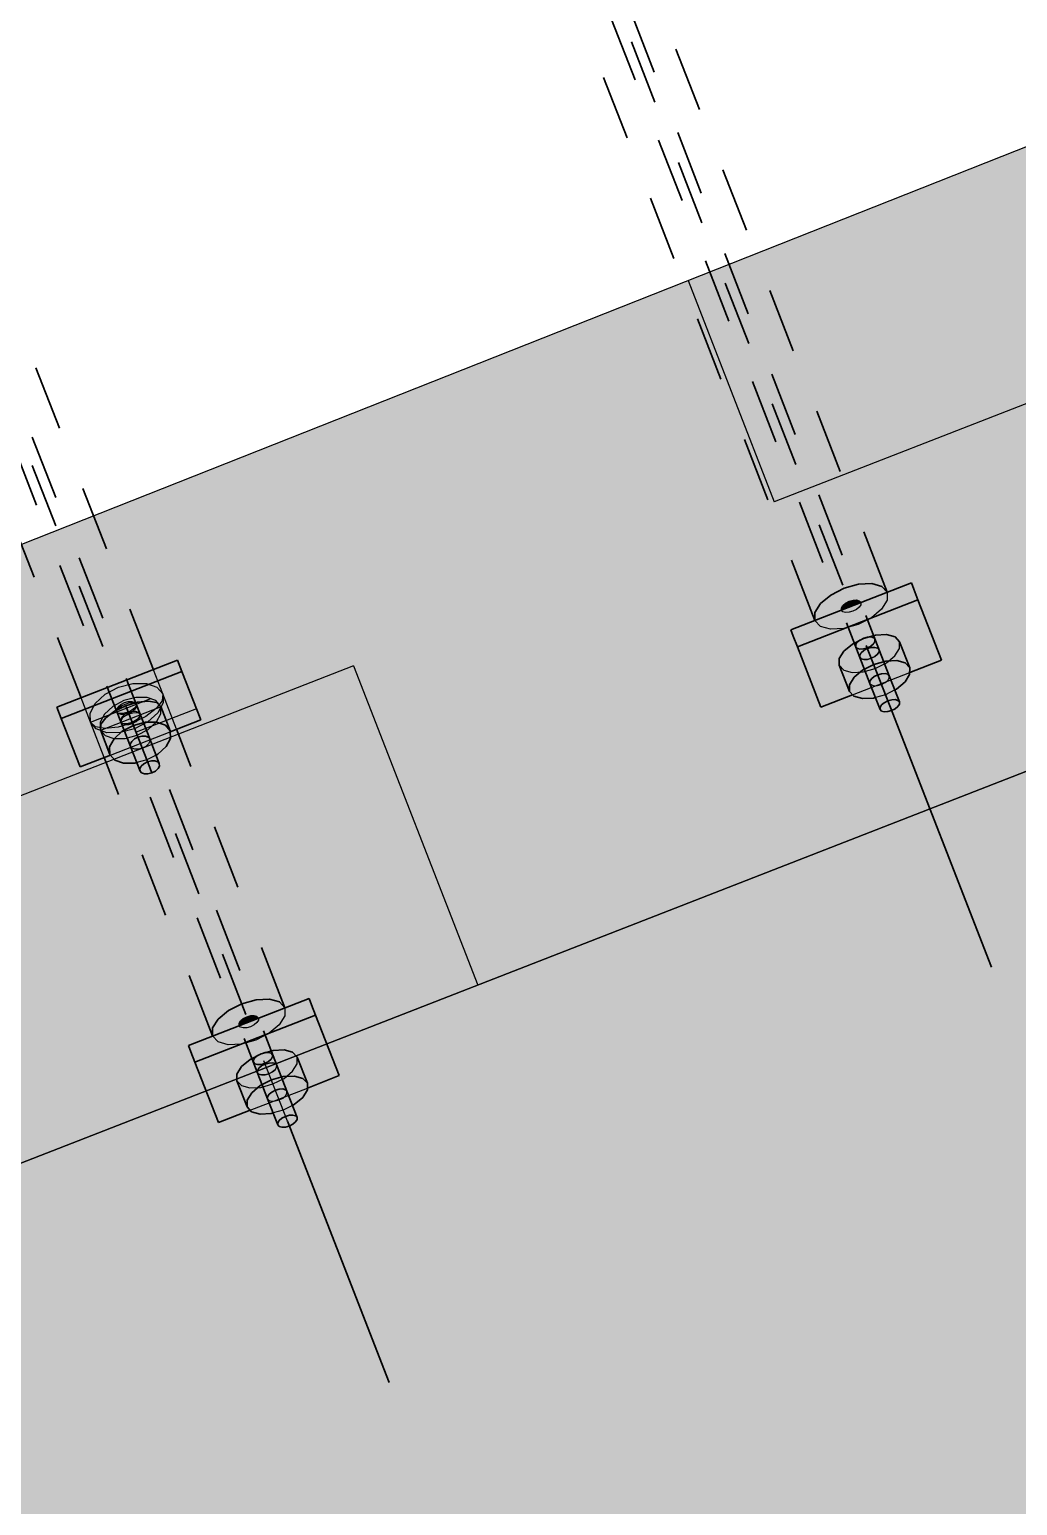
# Model space of a CAD drawing. Header units: metres. Extents: x 2688466 to 2688595, y 1221626 to 1221756.
# Drawn here: x 2688559.015 to 2688560.542, y 1221700.947 to 1221703.226 of the extents above; entities that cross this region are included whole.
import ezdxf

# ---------------------------------------------------------------- set-up
doc = ezdxf.new("R2010")
doc.units = ezdxf.units.M
doc.linetypes.add('AUSGEZOGEN', pattern=[0])
doc.linetypes.add('VERDECKT2_S2', pattern=[0.15, 0.1, -0.05])
for name, color, linetype, lineweight in [('Beton Ansicht', 7, 'AUSGEZOGEN', 35), ('Schnittbeschriftung', 7, 'AUSGEZOGEN', 50), ('Standard', 7, 'AUSGEZOGEN', 13)]:
    doc.layers.add(name, color=color, linetype=linetype, lineweight=lineweight)

msp = doc.modelspace()

# ---------------------------------------------------------------- hatches: boundary and pattern name
at = {"layer": 'Beton Ansicht', "linetype": 'AUSGEZOGEN', "lineweight": 13, "transparency": 33554687}
for color, points in [(6, [(2688560.3816, 1221702.3619), (2688560.3777, 1221702.3718), (2688560.1913, 1221702.2992), (2688560.1952, 1221702.2893)]), (6, [(2688560.1952, 1221702.2893), (2688560.2015, 1221702.2731), (2688560.3878, 1221702.3457), (2688560.3816, 1221702.3619)]), (6, [(2688560.2015, 1221702.2731), (2688560.2378, 1221702.18), (2688560.2868, 1221702.1991), (2688560.2819, 1221702.2043), (2688560.2662, 1221702.2447), (2688560.2663, 1221702.255), (2688560.2734, 1221702.2665), (2688560.2866, 1221702.2774), (2688560.3037, 1221702.2861), (2688560.3223, 1221702.2913), (2688560.3393, 1221702.2921), (2688560.3524, 1221702.2885), (2688560.3594, 1221702.281), (2688560.3751, 1221702.2406), (2688560.3751, 1221702.2334), (2688560.4241, 1221702.2525), (2688560.3878, 1221702.3457)]), (5, [(2688560.2707, 1221702.3301), (2688560.274, 1221702.3314), (2688560.2719, 1221702.3366), (2688560.2696, 1221702.333)]), (5, [(2688560.2696, 1221702.3297), (2688560.2707, 1221702.3301), (2688560.2696, 1221702.333)]), (5, [(2688560.274, 1221702.3314), (2688560.2788, 1221702.3333), (2688560.2761, 1221702.3401), (2688560.2719, 1221702.3366)]), (5, [(2688560.2788, 1221702.3333), (2688560.2845, 1221702.3355), (2688560.2816, 1221702.3429), (2688560.2761, 1221702.3401)]), (5, [(2688560.2845, 1221702.3355), (2688560.2902, 1221702.3377), (2688560.2875, 1221702.3446), (2688560.2816, 1221702.3429)]), (5, [(2688560.2902, 1221702.3377), (2688560.2951, 1221702.3396), (2688560.293, 1221702.3449), (2688560.2875, 1221702.3446)]), (5, [(2688560.2951, 1221702.3396), (2688560.2983, 1221702.3408), (2688560.2972, 1221702.3437), (2688560.293, 1221702.3449)]), (5, [(2688560.2983, 1221702.3408), (2688560.2994, 1221702.3413), (2688560.2972, 1221702.3437)]), (5, [(2688560.3023, 1221702.2371), (2688560.3194, 1221702.2458), (2688560.3037, 1221702.2861), (2688560.2866, 1221702.2774)]), (5, [(2688560.3194, 1221702.2458), (2688560.338, 1221702.2509), (2688560.3223, 1221702.2913), (2688560.3037, 1221702.2861)]), (5, [(2688560.338, 1221702.2509), (2688560.355, 1221702.2518), (2688560.3393, 1221702.2921), (2688560.3223, 1221702.2913)]), (5, [(2688560.355, 1221702.2518), (2688560.3681, 1221702.2482), (2688560.3524, 1221702.2885), (2688560.3393, 1221702.2921)]), (5, [(2688560.3681, 1221702.2482), (2688560.3751, 1221702.2406), (2688560.3594, 1221702.281), (2688560.3524, 1221702.2885)]), (5, [(2688560.282, 1221702.2146), (2688560.2892, 1221702.2261), (2688560.2734, 1221702.2665), (2688560.2663, 1221702.255)]), (5, [(2688560.2892, 1221702.2261), (2688560.3023, 1221702.2371), (2688560.2866, 1221702.2774), (2688560.2734, 1221702.2665)]), (6, [(2688559.0574, 1221702.1797), (2688559.064, 1221702.1626), (2688559.2504, 1221702.2352), (2688559.2438, 1221702.2523)]), (5, [(2688560.2819, 1221702.2043), (2688560.282, 1221702.2146), (2688560.2663, 1221702.255), (2688560.2662, 1221702.2447)]), (5, [(2688560.3547, 1221702.2079), (2688560.3679, 1221702.2188), (2688560.375, 1221702.2303), (2688560.3751, 1221702.2406), (2688560.3681, 1221702.2482), (2688560.355, 1221702.2518), (2688560.338, 1221702.2509), (2688560.3194, 1221702.2458), (2688560.3023, 1221702.2371), (2688560.2892, 1221702.2261), (2688560.282, 1221702.2146), (2688560.2819, 1221702.2043), (2688560.2889, 1221702.1968), (2688560.302, 1221702.1932), (2688560.3191, 1221702.194), (2688560.3221, 1221702.1949), (2688560.3136, 1221702.2167), (2688560.3136, 1221702.22), (2688560.3159, 1221702.2236), (2688560.3201, 1221702.2271), (2688560.3256, 1221702.2299), (2688560.3315, 1221702.2316), (2688560.337, 1221702.2319), (2688560.3412, 1221702.2307), (2688560.3434, 1221702.2283), (2688560.3519, 1221702.2065)]), (6, [(2688559.064, 1221702.1626), (2688559.0932, 1221702.0878), (2688559.1402, 1221702.106), (2688559.1394, 1221702.107), (2688559.1246, 1221702.1448), (2688559.1253, 1221702.1535), (2688559.133, 1221702.1636), (2688559.1465, 1221702.1737), (2688559.1638, 1221702.1821), (2688559.1822, 1221702.1876), (2688559.1989, 1221702.1893), (2688559.2114, 1221702.1871), (2688559.2178, 1221702.1811), (2688559.2326, 1221702.1433), (2688559.2326, 1221702.142), (2688559.2796, 1221702.1603), (2688559.2504, 1221702.2352)]), (5, [(2688560.3293, 1221702.1796), (2688560.3316, 1221702.1833), (2688560.3159, 1221702.2236), (2688560.3136, 1221702.22)]), (5, [(2688560.3293, 1221702.1763), (2688560.3293, 1221702.1796), (2688560.3136, 1221702.22), (2688560.3136, 1221702.2167)]), (5, [(2688560.3316, 1221702.1833), (2688560.3358, 1221702.1868), (2688560.3201, 1221702.2271), (2688560.3159, 1221702.2236)]), (5, [(2688560.3358, 1221702.1868), (2688560.3413, 1221702.1896), (2688560.3256, 1221702.2299), (2688560.3201, 1221702.2271)]), (5, [(2688560.3413, 1221702.1896), (2688560.3473, 1221702.1912), (2688560.3315, 1221702.2316), (2688560.3256, 1221702.2299)]), (5, [(2688560.3473, 1221702.1912), (2688560.3527, 1221702.1915), (2688560.337, 1221702.2319), (2688560.3315, 1221702.2316)]), (5, [(2688560.3527, 1221702.1915), (2688560.3569, 1221702.1904), (2688560.3412, 1221702.2307), (2688560.337, 1221702.2319)]), (5, [(2688560.3569, 1221702.1904), (2688560.3591, 1221702.1879), (2688560.3434, 1221702.2283), (2688560.3412, 1221702.2307)]), (5, [(2688560.3568, 1221702.181), (2688560.3591, 1221702.1846), (2688560.3591, 1221702.1879), (2688560.3569, 1221702.1904), (2688560.3527, 1221702.1915), (2688560.3473, 1221702.1912), (2688560.3413, 1221702.1896), (2688560.3358, 1221702.1868), (2688560.3316, 1221702.1833), (2688560.3293, 1221702.1796), (2688560.3293, 1221702.1763), (2688560.3316, 1221702.1739), (2688560.3357, 1221702.1728), (2688560.3412, 1221702.173), (2688560.3471, 1221702.1747), (2688560.3526, 1221702.1775)]), (5, [(2688559.1457, 1221702.1312), (2688559.1585, 1221702.1429), (2688559.1465, 1221702.1737), (2688559.133, 1221702.1636)]), (5, [(2688559.1585, 1221702.1429), (2688559.1756, 1221702.1518), (2688559.1638, 1221702.1821), (2688559.1465, 1221702.1737)]), (5, [(2688559.1756, 1221702.1518), (2688559.1942, 1221702.1568), (2688559.1822, 1221702.1876), (2688559.1638, 1221702.1821)]), (5, [(2688559.1942, 1221702.1568), (2688559.2115, 1221702.1568), (2688559.1989, 1221702.1893), (2688559.1822, 1221702.1876)]), (5, [(2688559.2115, 1221702.1568), (2688559.225, 1221702.1521), (2688559.2114, 1221702.1871), (2688559.1989, 1221702.1893)]), (5, [(2688559.225, 1221702.1521), (2688559.2326, 1221702.1433), (2688559.2178, 1221702.1811), (2688559.2114, 1221702.1871)]), (5, [(2688559.1394, 1221702.107), (2688559.1389, 1221702.1186), (2688559.1253, 1221702.1535), (2688559.1246, 1221702.1448)]), (5, [(2688559.1389, 1221702.1186), (2688559.1457, 1221702.1312), (2688559.133, 1221702.1636), (2688559.1253, 1221702.1535)]), (5, [(2688559.2134, 1221702.1074), (2688559.2263, 1221702.1191), (2688559.233, 1221702.1317), (2688559.2326, 1221702.1433), (2688559.225, 1221702.1521), (2688559.2115, 1221702.1568), (2688559.1942, 1221702.1568), (2688559.1756, 1221702.1518), (2688559.1585, 1221702.1429), (2688559.1457, 1221702.1312), (2688559.1389, 1221702.1186), (2688559.1394, 1221702.107), (2688559.1469, 1221702.0981), (2688559.1604, 1221702.0934), (2688559.1777, 1221702.0935), (2688559.1808, 1221702.0943), (2688559.1711, 1221702.1193), (2688559.1709, 1221702.123), (2688559.1731, 1221702.1271), (2688559.1772, 1221702.1308), (2688559.1826, 1221702.1337), (2688559.1886, 1221702.1352), (2688559.1941, 1221702.1353), (2688559.1985, 1221702.1338), (2688559.2009, 1221702.1309), (2688559.2106, 1221702.1059)]), (5, [(2688559.1858, 1221702.0849), (2688559.1879, 1221702.0889), (2688559.1731, 1221702.1271), (2688559.1709, 1221702.123)]), (5, [(2688559.1859, 1221702.0811), (2688559.1858, 1221702.0849), (2688559.1709, 1221702.123), (2688559.1711, 1221702.1193)]), (5, [(2688559.1879, 1221702.0889), (2688559.192, 1221702.0926), (2688559.1772, 1221702.1308), (2688559.1731, 1221702.1271)]), (5, [(2688559.192, 1221702.0926), (2688559.1975, 1221702.0955), (2688559.1826, 1221702.1337), (2688559.1772, 1221702.1308)]), (5, [(2688559.1975, 1221702.0955), (2688559.2035, 1221702.0971), (2688559.1886, 1221702.1352), (2688559.1826, 1221702.1337)]), (5, [(2688559.2035, 1221702.0971), (2688559.209, 1221702.0971), (2688559.1941, 1221702.1353), (2688559.1886, 1221702.1352)]), (5, [(2688559.209, 1221702.0971), (2688559.2133, 1221702.0956), (2688559.1985, 1221702.1338), (2688559.1941, 1221702.1353)]), (5, [(2688559.2133, 1221702.0956), (2688559.2157, 1221702.0928), (2688559.2009, 1221702.1309), (2688559.1985, 1221702.1338)]), (5, [(2688559.2137, 1221702.085), (2688559.2159, 1221702.089), (2688559.2157, 1221702.0928), (2688559.2133, 1221702.0956), (2688559.209, 1221702.0971), (2688559.2035, 1221702.0971), (2688559.1975, 1221702.0955), (2688559.192, 1221702.0926), (2688559.1879, 1221702.0889), (2688559.1858, 1221702.0849), (2688559.1859, 1221702.0811), (2688559.1883, 1221702.0783), (2688559.1926, 1221702.0768), (2688559.1982, 1221702.0768), (2688559.2042, 1221702.0784), (2688559.2096, 1221702.0813)]), (6, [(2688559.4509, 1221701.7204), (2688559.447, 1221701.7303), (2688559.2607, 1221701.6577), (2688559.2645, 1221701.6478)]), (6, [(2688559.2645, 1221701.6478), (2688559.2708, 1221701.6317), (2688559.4572, 1221701.7042), (2688559.4509, 1221701.7204)]), (6, [(2688559.2708, 1221701.6317), (2688559.3071, 1221701.5385), (2688559.3562, 1221701.5576), (2688559.3513, 1221701.5629), (2688559.3356, 1221701.6032), (2688559.3356, 1221701.6135), (2688559.3428, 1221701.625), (2688559.3559, 1221701.6359), (2688559.3731, 1221701.6446), (2688559.3916, 1221701.6498), (2688559.4087, 1221701.6507), (2688559.4217, 1221701.647), (2688559.4287, 1221701.6395), (2688559.4445, 1221701.5992), (2688559.4444, 1221701.5919), (2688559.4935, 1221701.6111), (2688559.4572, 1221701.7042)]), (5, [(2688559.3413, 1221701.6952), (2688559.339, 1221701.6915), (2688559.3401, 1221701.6886), (2688559.3433, 1221701.6899)]), (5, [(2688559.339, 1221701.6915), (2688559.339, 1221701.6882), (2688559.3401, 1221701.6886)]), (5, [(2688559.3455, 1221701.6987), (2688559.3413, 1221701.6952), (2688559.3433, 1221701.6899), (2688559.3482, 1221701.6918)]), (5, [(2688559.351, 1221701.7015), (2688559.3455, 1221701.6987), (2688559.3482, 1221701.6918), (2688559.3539, 1221701.694)]), (5, [(2688559.3569, 1221701.7031), (2688559.351, 1221701.7015), (2688559.3539, 1221701.694), (2688559.3596, 1221701.6962)]), (5, [(2688559.3624, 1221701.7034), (2688559.3569, 1221701.7031), (2688559.3596, 1221701.6962), (2688559.3644, 1221701.6981)]), (5, [(2688559.3665, 1221701.7022), (2688559.3624, 1221701.7034), (2688559.3644, 1221701.6981), (2688559.3676, 1221701.6994)]), (5, [(2688559.3688, 1221701.6998), (2688559.3665, 1221701.7022), (2688559.3676, 1221701.6994)]), (5, [(2688559.3717, 1221701.5956), (2688559.3888, 1221701.6043), (2688559.3731, 1221701.6446), (2688559.3559, 1221701.6359)]), (5, [(2688559.3888, 1221701.6043), (2688559.4073, 1221701.6095), (2688559.3916, 1221701.6498), (2688559.3731, 1221701.6446)]), (5, [(2688559.4073, 1221701.6095), (2688559.4244, 1221701.6103), (2688559.4087, 1221701.6507), (2688559.3916, 1221701.6498)]), (5, [(2688559.4244, 1221701.6103), (2688559.4374, 1221701.6067), (2688559.4217, 1221701.647), (2688559.4087, 1221701.6507)]), (5, [(2688559.4374, 1221701.6067), (2688559.4445, 1221701.5992), (2688559.4287, 1221701.6395), (2688559.4217, 1221701.647)]), (5, [(2688559.3514, 1221701.5732), (2688559.3585, 1221701.5846), (2688559.3428, 1221701.625), (2688559.3356, 1221701.6135)]), (5, [(2688559.3585, 1221701.5846), (2688559.3717, 1221701.5956), (2688559.3559, 1221701.6359), (2688559.3428, 1221701.625)]), (5, [(2688559.3513, 1221701.5629), (2688559.3514, 1221701.5732), (2688559.3356, 1221701.6135), (2688559.3356, 1221701.6032)]), (5, [(2688559.4241, 1221701.5664), (2688559.4372, 1221701.5774), (2688559.4444, 1221701.5889), (2688559.4445, 1221701.5992), (2688559.4374, 1221701.6067), (2688559.4244, 1221701.6103), (2688559.4073, 1221701.6095), (2688559.3888, 1221701.6043), (2688559.3717, 1221701.5956), (2688559.3585, 1221701.5846), (2688559.3514, 1221701.5732), (2688559.3513, 1221701.5629), (2688559.3583, 1221701.5553), (2688559.3713, 1221701.5517), (2688559.3884, 1221701.5525), (2688559.3915, 1221701.5534), (2688559.383, 1221701.5752), (2688559.383, 1221701.5785), (2688559.3853, 1221701.5822), (2688559.3895, 1221701.5857), (2688559.395, 1221701.5885), (2688559.4009, 1221701.5901), (2688559.4064, 1221701.5904), (2688559.4105, 1221701.5892), (2688559.4128, 1221701.5868), (2688559.4213, 1221701.565)]), (5, [(2688559.3987, 1221701.5381), (2688559.401, 1221701.5418), (2688559.3853, 1221701.5822), (2688559.383, 1221701.5785)]), (5, [(2688559.3987, 1221701.5348), (2688559.3987, 1221701.5381), (2688559.383, 1221701.5785), (2688559.383, 1221701.5752)]), (5, [(2688559.401, 1221701.5418), (2688559.4052, 1221701.5453), (2688559.3895, 1221701.5857), (2688559.3853, 1221701.5822)]), (5, [(2688559.4052, 1221701.5453), (2688559.4107, 1221701.5481), (2688559.395, 1221701.5885), (2688559.3895, 1221701.5857)]), (5, [(2688559.4107, 1221701.5481), (2688559.4166, 1221701.5498), (2688559.4009, 1221701.5901), (2688559.395, 1221701.5885)]), (5, [(2688559.4166, 1221701.5498), (2688559.4221, 1221701.55), (2688559.4064, 1221701.5904), (2688559.4009, 1221701.5901)]), (5, [(2688559.4221, 1221701.55), (2688559.4262, 1221701.5489), (2688559.4105, 1221701.5892), (2688559.4064, 1221701.5904)]), (5, [(2688559.4262, 1221701.5489), (2688559.4285, 1221701.5465), (2688559.4128, 1221701.5868), (2688559.4105, 1221701.5892)]), (5, [(2688559.4262, 1221701.5395), (2688559.4285, 1221701.5432), (2688559.4285, 1221701.5465), (2688559.4262, 1221701.5489), (2688559.4221, 1221701.55), (2688559.4166, 1221701.5498), (2688559.4107, 1221701.5481), (2688559.4052, 1221701.5453), (2688559.401, 1221701.5418), (2688559.3987, 1221701.5381), (2688559.3987, 1221701.5348), (2688559.4009, 1221701.5324), (2688559.4051, 1221701.5313), (2688559.4106, 1221701.5315), (2688559.4165, 1221701.5332), (2688559.422, 1221701.536)])]:
    msp.add_hatch(color=color, dxfattribs=at).paths.add_polyline_path(points)
at = {"layer": 'Standard', "linetype": 'AUSGEZOGEN', "lineweight": 13, "transparency": 33554559}
h = msp.add_hatch(color=7, dxfattribs=at)
h.set_gradient(color1=(140, 255, 140), color2=(140, 255, 140), one_color=1)
h.paths.add_polyline_path([(2688556.6801, 1221701.5129), (2688556.0548, 1221701.2597), (2688551.9919, 1221699.6639), (2688551.4983, 1221699.4705), (2688548.6365, 1221698.3814), (2688546.3199, 1221697.5047), (2688546.049, 1221697.4036), (2688543.6358, 1221696.4948), (2688543.975, 1221695.6237), (2688560.9653, 1221702.2407), (2688560.639, 1221703.0785)], flags=0)
at = {"layer": 'Standard', "linetype": 'AUSGEZOGEN', "lineweight": 25, "transparency": 33554687}
h = msp.add_hatch(dxfattribs=at)
h.set_pattern_fill('MUSTER', scale=0.6975, angle=201.28, style=0, pattern_type=2)
h.set_pattern_definition([(201.28, (2688527.2504, 1221729.3488), (-0.396802, -0.903084), [0.6975, -0.6975]), (291.28, (2688527.2504, 1221729.3488), (0.903084, -0.396802), [0.6975, -0.6975])])
h.paths.add_polyline_path([(2688556.0548, 1221701.2597), (2688551.9919, 1221699.6639), (2688551.4983, 1221699.4705), (2688548.6365, 1221698.3814), (2688546.3199, 1221697.5047), (2688546.049, 1221697.4036), (2688543.6358, 1221696.4948), (2688543.975, 1221695.6237), (2688560.9653, 1221702.2407), (2688560.639, 1221703.0785), (2688556.6801, 1221701.5129)], flags=0)
at = {"layer": 'Standard', "linetype": 'AUSGEZOGEN', "lineweight": 13, "transparency": 33554559}
h = msp.add_hatch(color=7, dxfattribs=at)
h.set_gradient(color1=(199, 199, 199), color2=(199, 199, 199), one_color=1)
h.paths.add_polyline_path([(2688555.2868, 1221693.8585), (2688555.5198, 1221693.9492), (2688554.4129, 1221696.7913), (2688561.9452, 1221699.7248), (2688560.9653, 1221702.2407), (2688546.1183, 1221696.4584), (2688547.4735, 1221692.9785), (2688548.6987, 1221693.1392), (2688548.7606, 1221692.9802), (2688554.7243, 1221695.3028)], flags=0)

# ---------------------------------------------------------------- linework, layer by layer
at = {"layer": 'Beton Ansicht', "linetype": 'VERDECKT2_S2', "lineweight": 35, "transparency": 33554687}
for p, q in [((2688560.3442, 1221702.1821), (2688558.3879, 1221707.2053)), ((2688560.3434, 1221702.2283), (2688558.4137, 1221707.1832)), ((2688560.3404, 1221702.3573), (2688558.4547, 1221707.1992)), ((2688560.3136, 1221702.2167), (2688558.3839, 1221707.1716)), ((2688560.2286, 1221702.3137), (2688558.3429, 1221707.1556)), ((2688559.2008, 1221702.087), (2688557.369, 1221706.7905)), ((2688559.2065, 1221702.2378), (2688557.4374, 1221706.7802)), ((2688559.1711, 1221702.1193), (2688557.3666, 1221706.7526)), ((2688559.2009, 1221702.1309), (2688557.3964, 1221706.7642)), ((2688559.0947, 1221702.1942), (2688557.3256, 1221706.7366)), ((2688559.4098, 1221701.7158), (2688559.2423, 1221702.1458)), ((2688559.298, 1221701.6722), (2688559.1305, 1221702.1023)), ((2688559.383, 1221701.5752), (2688559.1859, 1221702.0811)), ((2688559.3495, 1221701.7053), (2688559.2008, 1221702.087)), ((2688559.4128, 1221701.5868), (2688559.2157, 1221702.0928))]:
    msp.add_line(p, q, dxfattribs=at)
at = {"layer": 'Beton Ansicht', "linetype": 'AUSGEZOGEN', "lineweight": 35, "transparency": 33554687}
for p, q in [((2688560.1913, 1221702.2992), (2688560.3777, 1221702.3718)), ((2688560.2373, 1221702.3398), (2688560.2531, 1221702.353)), ((2688560.2531, 1221702.353), (2688560.2736, 1221702.3634)), ((2688560.2736, 1221702.3634), (2688560.2959, 1221702.3696)), ((2688560.2959, 1221702.3696), (2688560.3163, 1221702.3706)), ((2688560.3163, 1221702.3706), (2688560.332, 1221702.3663)), ((2688560.332, 1221702.3663), (2688560.3404, 1221702.3573)), ((2688560.3816, 1221702.3619), (2688560.3777, 1221702.3718)), ((2688560.3816, 1221702.3619), (2688560.3878, 1221702.3457)), ((2688560.3878, 1221702.3457), (2688560.2015, 1221702.2731)), ((2688560.2287, 1221702.3261), (2688560.2373, 1221702.3398)), ((2688560.2696, 1221702.333), (2688560.2719, 1221702.3366)), ((2688560.2696, 1221702.3297), (2688560.2696, 1221702.333)), ((2688560.2719, 1221702.3366), (2688560.2761, 1221702.3401)), ((2688560.2761, 1221702.3401), (2688560.2816, 1221702.3429)), ((2688560.2816, 1221702.3429), (2688560.2875, 1221702.3446)), ((2688560.2875, 1221702.3446), (2688560.293, 1221702.3449)), ((2688560.293, 1221702.3449), (2688560.2972, 1221702.3437)), ((2688560.2972, 1221702.3437), (2688560.2994, 1221702.3413)), ((2688560.4241, 1221702.2525), (2688560.3878, 1221702.3457)), ((2688560.2286, 1221702.3137), (2688560.2287, 1221702.3261)), ((2688560.1913, 1221702.2992), (2688560.1952, 1221702.2893)), ((2688560.1952, 1221702.2893), (2688560.2015, 1221702.2731)), ((2688560.3037, 1221702.2861), (2688560.2866, 1221702.2774)), ((2688560.3223, 1221702.2913), (2688560.3037, 1221702.2861)), ((2688560.3393, 1221702.2921), (2688560.3223, 1221702.2913)), ((2688560.3524, 1221702.2885), (2688560.3393, 1221702.2921)), ((2688560.3594, 1221702.281), (2688560.3524, 1221702.2885)), ((2688560.2015, 1221702.2731), (2688560.2378, 1221702.18)), ((2688560.2734, 1221702.2665), (2688560.2663, 1221702.255)), ((2688560.2866, 1221702.2774), (2688560.2734, 1221702.2665)), ((2688560.3594, 1221702.281), (2688560.3751, 1221702.2406)), ((2688559.0574, 1221702.1797), (2688559.2438, 1221702.2523)), ((2688559.2438, 1221702.2523), (2688559.2504, 1221702.2352)), ((2688560.2663, 1221702.255), (2688560.2662, 1221702.2447)), ((2688560.2662, 1221702.2447), (2688560.2819, 1221702.2043)), ((2688560.2892, 1221702.2261), (2688560.3023, 1221702.2371)), ((2688560.3023, 1221702.2371), (2688560.3194, 1221702.2458)), ((2688560.3194, 1221702.2458), (2688560.338, 1221702.2509)), ((2688560.338, 1221702.2509), (2688560.355, 1221702.2518)), ((2688560.355, 1221702.2518), (2688560.3681, 1221702.2482)), ((2688560.3681, 1221702.2482), (2688560.3751, 1221702.2406)), ((2688560.3751, 1221702.2406), (2688560.375, 1221702.2303)), ((2688560.3751, 1221702.2334), (2688560.4241, 1221702.2525)), ((2688559.2504, 1221702.2352), (2688559.064, 1221702.1626)), ((2688559.2796, 1221702.1603), (2688559.2504, 1221702.2352)), ((2688560.2819, 1221702.2043), (2688560.282, 1221702.2146)), ((2688560.282, 1221702.2146), (2688560.2892, 1221702.2261)), ((2688560.3159, 1221702.2236), (2688560.3136, 1221702.22)), ((2688560.3136, 1221702.22), (2688560.3136, 1221702.2167)), ((2688560.3293, 1221702.1763), (2688560.3136, 1221702.2167)), ((2688560.3201, 1221702.2271), (2688560.3159, 1221702.2236)), ((2688560.3256, 1221702.2299), (2688560.3201, 1221702.2271)), ((2688560.3315, 1221702.2316), (2688560.3256, 1221702.2299)), ((2688560.337, 1221702.2319), (2688560.3315, 1221702.2316)), ((2688560.3412, 1221702.2307), (2688560.337, 1221702.2319)), ((2688560.3434, 1221702.2283), (2688560.3412, 1221702.2307)), ((2688560.3591, 1221702.1879), (2688560.3434, 1221702.2283)), ((2688560.3679, 1221702.2188), (2688560.3547, 1221702.2079)), ((2688560.375, 1221702.2303), (2688560.3679, 1221702.2188)), ((2688560.2378, 1221702.18), (2688560.2868, 1221702.1991)), ((2688560.2889, 1221702.1968), (2688560.2819, 1221702.2043)), ((2688560.302, 1221702.1932), (2688560.2889, 1221702.1968)), ((2688560.3191, 1221702.194), (2688560.302, 1221702.1932)), ((2688560.3221, 1221702.1949), (2688560.3191, 1221702.194)), ((2688560.3473, 1221702.1912), (2688560.3527, 1221702.1915)), ((2688560.3547, 1221702.2079), (2688560.3519, 1221702.2065)), ((2688560.3527, 1221702.1915), (2688560.3569, 1221702.1904)), ((2688559.0574, 1221702.1797), (2688559.064, 1221702.1626)), ((2688559.1465, 1221702.1737), (2688559.133, 1221702.1636)), ((2688559.1638, 1221702.1821), (2688559.1465, 1221702.1737)), ((2688559.1822, 1221702.1876), (2688559.1638, 1221702.1821)), ((2688559.1989, 1221702.1893), (2688559.1822, 1221702.1876)), ((2688559.2114, 1221702.1871), (2688559.1989, 1221702.1893)), ((2688559.2178, 1221702.1811), (2688559.2114, 1221702.1871)), ((2688559.2178, 1221702.1811), (2688559.2326, 1221702.1433)), ((2688560.3293, 1221702.1796), (2688560.3316, 1221702.1833)), ((2688560.3293, 1221702.1763), (2688560.3293, 1221702.1796)), ((2688560.3316, 1221702.1739), (2688560.3293, 1221702.1763)), ((2688560.3316, 1221702.1833), (2688560.3358, 1221702.1868)), ((2688560.3357, 1221702.1728), (2688560.3316, 1221702.1739)), ((2688560.3412, 1221702.173), (2688560.3357, 1221702.1728)), ((2688560.3358, 1221702.1868), (2688560.3413, 1221702.1896)), ((2688560.3471, 1221702.1747), (2688560.3412, 1221702.173)), ((2688560.3413, 1221702.1896), (2688560.3473, 1221702.1912)), ((2688560.5014, 1221701.7786), (2688560.3442, 1221702.1821)), ((2688560.3526, 1221702.1775), (2688560.3471, 1221702.1747)), ((2688560.3568, 1221702.181), (2688560.3526, 1221702.1775)), ((2688560.3591, 1221702.1846), (2688560.3568, 1221702.181)), ((2688560.3569, 1221702.1904), (2688560.3591, 1221702.1879)), ((2688560.3591, 1221702.1879), (2688560.3591, 1221702.1846)), ((2688559.064, 1221702.1626), (2688559.0932, 1221702.0878)), ((2688559.1253, 1221702.1535), (2688559.1246, 1221702.1448)), ((2688559.133, 1221702.1636), (2688559.1253, 1221702.1535)), ((2688559.1585, 1221702.1429), (2688559.1756, 1221702.1518)), ((2688559.1756, 1221702.1518), (2688559.1942, 1221702.1568)), ((2688559.1942, 1221702.1568), (2688559.2115, 1221702.1568)), ((2688559.2115, 1221702.1568), (2688559.225, 1221702.1521)), ((2688559.225, 1221702.1521), (2688559.2326, 1221702.1433)), ((2688559.2326, 1221702.142), (2688559.2796, 1221702.1603)), ((2688559.1246, 1221702.1448), (2688559.1394, 1221702.107)), ((2688559.1389, 1221702.1186), (2688559.1457, 1221702.1312)), ((2688559.1457, 1221702.1312), (2688559.1585, 1221702.1429)), ((2688559.1709, 1221702.123), (2688559.1731, 1221702.1271)), ((2688559.1711, 1221702.1193), (2688559.1709, 1221702.123)), ((2688559.1731, 1221702.1271), (2688559.1772, 1221702.1308)), ((2688559.1772, 1221702.1308), (2688559.1826, 1221702.1337)), ((2688559.1826, 1221702.1337), (2688559.1886, 1221702.1352)), ((2688559.1886, 1221702.1352), (2688559.1941, 1221702.1353)), ((2688559.1941, 1221702.1353), (2688559.1985, 1221702.1338)), ((2688559.1985, 1221702.1338), (2688559.2009, 1221702.1309)), ((2688559.2157, 1221702.0928), (2688559.2009, 1221702.1309)), ((2688559.233, 1221702.1317), (2688559.2263, 1221702.1191)), ((2688559.2326, 1221702.1433), (2688559.233, 1221702.1317)), ((2688559.0932, 1221702.0878), (2688559.1402, 1221702.106)), ((2688559.1394, 1221702.107), (2688559.1389, 1221702.1186)), ((2688559.1469, 1221702.0981), (2688559.1394, 1221702.107)), ((2688559.1859, 1221702.0811), (2688559.1711, 1221702.1193)), ((2688559.2134, 1221702.1074), (2688559.2106, 1221702.1059)), ((2688559.2263, 1221702.1191), (2688559.2134, 1221702.1074)), ((2688559.1604, 1221702.0934), (2688559.1469, 1221702.0981)), ((2688559.1777, 1221702.0935), (2688559.1604, 1221702.0934)), ((2688559.1808, 1221702.0943), (2688559.1777, 1221702.0935)), ((2688559.1858, 1221702.0849), (2688559.1879, 1221702.0889)), ((2688559.1859, 1221702.0811), (2688559.1858, 1221702.0849)), ((2688559.1883, 1221702.0783), (2688559.1859, 1221702.0811)), ((2688559.1879, 1221702.0889), (2688559.192, 1221702.0926)), ((2688559.1926, 1221702.0768), (2688559.1883, 1221702.0783)), ((2688559.192, 1221702.0926), (2688559.1975, 1221702.0955)), ((2688559.1975, 1221702.0955), (2688559.2035, 1221702.0971)), ((2688559.2042, 1221702.0784), (2688559.1982, 1221702.0768)), ((2688559.2035, 1221702.0971), (2688559.209, 1221702.0971)), ((2688559.2096, 1221702.0813), (2688559.2042, 1221702.0784)), ((2688559.209, 1221702.0971), (2688559.2133, 1221702.0956)), ((2688559.2137, 1221702.085), (2688559.2096, 1221702.0813)), ((2688559.2133, 1221702.0956), (2688559.2157, 1221702.0928)), ((2688559.2159, 1221702.089), (2688559.2137, 1221702.085)), ((2688559.2157, 1221702.0928), (2688559.2159, 1221702.089)), ((2688559.1982, 1221702.0768), (2688559.1926, 1221702.0768)), ((2688559.2607, 1221701.6577), (2688559.447, 1221701.7303)), ((2688559.3224, 1221701.7115), (2688559.343, 1221701.722)), ((2688559.343, 1221701.722), (2688559.3652, 1221701.7282)), ((2688559.3652, 1221701.7282), (2688559.3857, 1221701.7292)), ((2688559.3857, 1221701.7292), (2688559.4014, 1221701.7248)), ((2688559.4014, 1221701.7248), (2688559.4098, 1221701.7158)), ((2688559.4509, 1221701.7204), (2688559.447, 1221701.7303)), ((2688559.4509, 1221701.7204), (2688559.4572, 1221701.7042)), ((2688559.4572, 1221701.7042), (2688559.2708, 1221701.6317)), ((2688559.298, 1221701.6846), (2688559.3066, 1221701.6984)), ((2688559.3066, 1221701.6984), (2688559.3224, 1221701.7115)), ((2688559.339, 1221701.6915), (2688559.3413, 1221701.6952)), ((2688559.339, 1221701.6882), (2688559.339, 1221701.6915)), ((2688559.3413, 1221701.6952), (2688559.3455, 1221701.6987)), ((2688559.3455, 1221701.6987), (2688559.351, 1221701.7015)), ((2688559.351, 1221701.7015), (2688559.3569, 1221701.7031)), ((2688559.3569, 1221701.7031), (2688559.3624, 1221701.7034)), ((2688559.3624, 1221701.7034), (2688559.3665, 1221701.7022)), ((2688559.3665, 1221701.7022), (2688559.3688, 1221701.6998)), ((2688559.4935, 1221701.6111), (2688559.4572, 1221701.7042)), ((2688559.298, 1221701.6722), (2688559.298, 1221701.6846)), ((2688559.2607, 1221701.6577), (2688559.2645, 1221701.6478)), ((2688559.2645, 1221701.6478), (2688559.2708, 1221701.6317)), ((2688559.3731, 1221701.6446), (2688559.3559, 1221701.6359)), ((2688559.3916, 1221701.6498), (2688559.3731, 1221701.6446)), ((2688559.4087, 1221701.6507), (2688559.3916, 1221701.6498)), ((2688559.4217, 1221701.647), (2688559.4087, 1221701.6507)), ((2688559.4287, 1221701.6395), (2688559.4217, 1221701.647)), ((2688559.2708, 1221701.6317), (2688559.3071, 1221701.5385)), ((2688559.3428, 1221701.625), (2688559.3356, 1221701.6135)), ((2688559.3559, 1221701.6359), (2688559.3428, 1221701.625)), ((2688559.4287, 1221701.6395), (2688559.4445, 1221701.5992)), ((2688559.3356, 1221701.6135), (2688559.3356, 1221701.6032)), ((2688559.3356, 1221701.6032), (2688559.3513, 1221701.5629)), ((2688559.3717, 1221701.5956), (2688559.3888, 1221701.6043)), ((2688559.3888, 1221701.6043), (2688559.4073, 1221701.6095)), ((2688559.4073, 1221701.6095), (2688559.4244, 1221701.6103)), ((2688559.4244, 1221701.6103), (2688559.4374, 1221701.6067)), ((2688559.4374, 1221701.6067), (2688559.4445, 1221701.5992)), ((2688559.4444, 1221701.5919), (2688559.4935, 1221701.6111)), ((2688559.4445, 1221701.5992), (2688559.4444, 1221701.5889)), ((2688559.3514, 1221701.5732), (2688559.3585, 1221701.5846)), ((2688559.3585, 1221701.5846), (2688559.3717, 1221701.5956)), ((2688559.3853, 1221701.5822), (2688559.383, 1221701.5785)), ((2688559.383, 1221701.5785), (2688559.383, 1221701.5752)), ((2688559.3895, 1221701.5857), (2688559.3853, 1221701.5822)), ((2688559.395, 1221701.5885), (2688559.3895, 1221701.5857)), ((2688559.4009, 1221701.5901), (2688559.395, 1221701.5885)), ((2688559.4064, 1221701.5904), (2688559.4009, 1221701.5901)), ((2688559.4105, 1221701.5892), (2688559.4064, 1221701.5904)), ((2688559.4128, 1221701.5868), (2688559.4105, 1221701.5892)), ((2688559.4285, 1221701.5465), (2688559.4128, 1221701.5868)), ((2688559.4372, 1221701.5774), (2688559.4241, 1221701.5664)), ((2688559.4444, 1221701.5889), (2688559.4372, 1221701.5774)), ((2688559.3071, 1221701.5385), (2688559.3562, 1221701.5576)), ((2688559.3513, 1221701.5629), (2688559.3514, 1221701.5732)), ((2688559.3583, 1221701.5553), (2688559.3513, 1221701.5629)), ((2688559.3713, 1221701.5517), (2688559.3583, 1221701.5553)), ((2688559.3987, 1221701.5348), (2688559.383, 1221701.5752)), ((2688559.3915, 1221701.5534), (2688559.3884, 1221701.5525)), ((2688559.4241, 1221701.5664), (2688559.4213, 1221701.565)), ((2688559.3884, 1221701.5525), (2688559.3713, 1221701.5517)), ((2688559.3987, 1221701.5381), (2688559.401, 1221701.5418)), ((2688559.3987, 1221701.5348), (2688559.3987, 1221701.5381)), ((2688559.4009, 1221701.5324), (2688559.3987, 1221701.5348)), ((2688559.4051, 1221701.5313), (2688559.4009, 1221701.5324)), ((2688559.401, 1221701.5418), (2688559.4052, 1221701.5453)), ((2688559.4106, 1221701.5315), (2688559.4051, 1221701.5313)), ((2688559.4052, 1221701.5453), (2688559.4107, 1221701.5481)), ((2688559.4165, 1221701.5332), (2688559.4106, 1221701.5315)), ((2688559.4107, 1221701.5481), (2688559.4166, 1221701.5498)), ((2688559.5707, 1221701.1372), (2688559.4136, 1221701.5407)), ((2688559.422, 1221701.536), (2688559.4165, 1221701.5332)), ((2688559.4166, 1221701.5498), (2688559.4221, 1221701.55)), ((2688559.4262, 1221701.5395), (2688559.422, 1221701.536)), ((2688559.4221, 1221701.55), (2688559.4262, 1221701.5489)), ((2688559.4262, 1221701.5489), (2688559.4285, 1221701.5465)), ((2688559.4285, 1221701.5432), (2688559.4262, 1221701.5395)), ((2688559.4285, 1221701.5465), (2688559.4285, 1221701.5432))]:
    msp.add_line(p, q, dxfattribs=at)
at = {"layer": 'Beton Ansicht', "linetype": 'VERDECKT2_S2', "lineweight": 25, "transparency": 33554687}
for p, q in [((2688560.3404, 1221702.3573), (2688560.3403, 1221702.3449)), ((2688560.2718, 1221702.3273), (2688560.2696, 1221702.3297)), ((2688560.2929, 1221702.3308), (2688560.2874, 1221702.328)), ((2688560.2971, 1221702.3343), (2688560.2929, 1221702.3308)), ((2688560.2994, 1221702.338), (2688560.2971, 1221702.3343)), ((2688560.2994, 1221702.3413), (2688560.2994, 1221702.338)), ((2688560.3317, 1221702.3311), (2688560.316, 1221702.318)), ((2688560.3403, 1221702.3449), (2688560.3317, 1221702.3311)), ((2688560.237, 1221702.3047), (2688560.2286, 1221702.3137)), ((2688560.276, 1221702.3261), (2688560.2718, 1221702.3273)), ((2688560.2954, 1221702.3075), (2688560.2732, 1221702.3013)), ((2688560.2815, 1221702.3264), (2688560.276, 1221702.3261)), ((2688560.2874, 1221702.328), (2688560.2815, 1221702.3264)), ((2688560.316, 1221702.318), (2688560.2954, 1221702.3075)), ((2688560.2527, 1221702.3003), (2688560.237, 1221702.3047)), ((2688560.2732, 1221702.3013), (2688560.2527, 1221702.3003)), ((2688560.2981, 1221702.2836), (2688560.2939, 1221702.2801)), ((2688560.2939, 1221702.2801), (2688560.2981, 1221702.2836)), ((2688560.3036, 1221702.2864), (2688560.2981, 1221702.2836)), ((2688560.2981, 1221702.2836), (2688560.3036, 1221702.2864)), ((2688560.3095, 1221702.2881), (2688560.3036, 1221702.2864)), ((2688560.3036, 1221702.2864), (2688560.3095, 1221702.2881)), ((2688560.315, 1221702.2883), (2688560.3095, 1221702.2881)), ((2688560.3095, 1221702.2881), (2688560.315, 1221702.2883)), ((2688560.3192, 1221702.2872), (2688560.315, 1221702.2883)), ((2688560.315, 1221702.2883), (2688560.3192, 1221702.2872)), ((2688560.3214, 1221702.2848), (2688560.3192, 1221702.2872)), ((2688560.3192, 1221702.2872), (2688560.3214, 1221702.2848)), ((2688560.3214, 1221702.2815), (2688560.3214, 1221702.2848)), ((2688560.3214, 1221702.2848), (2688560.3214, 1221702.2815)), ((2688560.2939, 1221702.2801), (2688560.2916, 1221702.2765)), ((2688560.2916, 1221702.2765), (2688560.2939, 1221702.2801)), ((2688560.2916, 1221702.2765), (2688560.2916, 1221702.2732)), ((2688560.2916, 1221702.2732), (2688560.2916, 1221702.2765)), ((2688560.2916, 1221702.2732), (2688560.2939, 1221702.2708)), ((2688560.2939, 1221702.2708), (2688560.2916, 1221702.2732)), ((2688560.2939, 1221702.2708), (2688560.298, 1221702.2696)), ((2688560.298, 1221702.2696), (2688560.2939, 1221702.2708)), ((2688560.2979, 1221702.2603), (2688560.3002, 1221702.264)), ((2688560.3002, 1221702.264), (2688560.2979, 1221702.2603)), ((2688560.2979, 1221702.257), (2688560.2979, 1221702.2603)), ((2688560.2979, 1221702.2603), (2688560.2979, 1221702.257)), ((2688560.298, 1221702.2696), (2688560.3035, 1221702.2699)), ((2688560.3035, 1221702.2699), (2688560.298, 1221702.2696)), ((2688560.3002, 1221702.264), (2688560.3044, 1221702.2675)), ((2688560.3044, 1221702.2675), (2688560.3002, 1221702.264)), ((2688560.3035, 1221702.2699), (2688560.3094, 1221702.2715)), ((2688560.3094, 1221702.2715), (2688560.3035, 1221702.2699)), ((2688560.3044, 1221702.2675), (2688560.3099, 1221702.2703)), ((2688560.3099, 1221702.2703), (2688560.3044, 1221702.2675)), ((2688560.3094, 1221702.2715), (2688560.3149, 1221702.2743)), ((2688560.3149, 1221702.2743), (2688560.3094, 1221702.2715)), ((2688560.3099, 1221702.2703), (2688560.3158, 1221702.2719)), ((2688560.3158, 1221702.2719), (2688560.3099, 1221702.2703)), ((2688560.3149, 1221702.2743), (2688560.3191, 1221702.2778)), ((2688560.3191, 1221702.2778), (2688560.3149, 1221702.2743)), ((2688560.3158, 1221702.2719), (2688560.3213, 1221702.2722)), ((2688560.3213, 1221702.2722), (2688560.3158, 1221702.2719)), ((2688560.3191, 1221702.2778), (2688560.3214, 1221702.2815)), ((2688560.3214, 1221702.2815), (2688560.3191, 1221702.2778)), ((2688560.3254, 1221702.2617), (2688560.3212, 1221702.2582)), ((2688560.3212, 1221702.2582), (2688560.3254, 1221702.2617)), ((2688560.3213, 1221702.2722), (2688560.3255, 1221702.271)), ((2688560.3255, 1221702.271), (2688560.3213, 1221702.2722)), ((2688560.3277, 1221702.2653), (2688560.3254, 1221702.2617)), ((2688560.3254, 1221702.2617), (2688560.3277, 1221702.2653)), ((2688560.3255, 1221702.271), (2688560.3277, 1221702.2686)), ((2688560.3277, 1221702.2686), (2688560.3255, 1221702.271)), ((2688560.3277, 1221702.2686), (2688560.3277, 1221702.2653)), ((2688560.3277, 1221702.2653), (2688560.3277, 1221702.2686)), ((2688560.3522, 1221702.2592), (2688560.3593, 1221702.2707)), ((2688560.3593, 1221702.2707), (2688560.3594, 1221702.281)), ((2688559.2211, 1221702.2003), (2688559.2065, 1221702.2378)), ((2688560.2662, 1221702.2447), (2688560.2732, 1221702.2372)), ((2688560.2732, 1221702.2372), (2688560.2863, 1221702.2335)), ((2688560.3001, 1221702.2546), (2688560.2979, 1221702.257)), ((2688560.2979, 1221702.257), (2688560.3001, 1221702.2546)), ((2688560.3043, 1221702.2535), (2688560.3001, 1221702.2546)), ((2688560.3001, 1221702.2546), (2688560.3043, 1221702.2535)), ((2688560.3034, 1221702.2344), (2688560.3219, 1221702.2395)), ((2688560.3098, 1221702.2537), (2688560.3043, 1221702.2535)), ((2688560.3043, 1221702.2535), (2688560.3098, 1221702.2537)), ((2688560.3157, 1221702.2554), (2688560.3098, 1221702.2537)), ((2688560.3098, 1221702.2537), (2688560.3157, 1221702.2554)), ((2688560.3212, 1221702.2582), (2688560.3157, 1221702.2554)), ((2688560.3157, 1221702.2554), (2688560.3212, 1221702.2582)), ((2688560.3219, 1221702.2395), (2688560.339, 1221702.2483)), ((2688560.339, 1221702.2483), (2688560.3522, 1221702.2592)), ((2688559.1527, 1221702.2106), (2688559.175, 1221702.2165)), ((2688559.175, 1221702.2165), (2688559.1959, 1221702.2166)), ((2688559.1959, 1221702.2166), (2688559.212, 1221702.2109)), ((2688560.2863, 1221702.2335), (2688560.3034, 1221702.2344)), ((2688560.2868, 1221702.1991), (2688560.3751, 1221702.2334)), ((2688560.3136, 1221702.2167), (2688560.3159, 1221702.2143)), ((2688560.3159, 1221702.2143), (2688560.32, 1221702.2131)), ((2688560.3255, 1221702.2134), (2688560.3314, 1221702.215)), ((2688560.3314, 1221702.215), (2688560.3369, 1221702.2178)), ((2688560.3369, 1221702.2178), (2688560.3411, 1221702.2213)), ((2688560.3411, 1221702.2213), (2688560.3434, 1221702.225)), ((2688560.3434, 1221702.225), (2688560.3434, 1221702.2283)), ((2688559.1092, 1221702.1568), (2688559.0947, 1221702.1942)), ((2688559.1092, 1221702.1568), (2688559.2211, 1221702.2003)), ((2688559.1168, 1221702.1858), (2688559.1322, 1221702.1998)), ((2688559.1322, 1221702.1998), (2688559.1527, 1221702.2106)), ((2688559.1793, 1221702.1949), (2688559.1607, 1221702.19)), ((2688559.1967, 1221702.195), (2688559.1793, 1221702.1949)), ((2688559.2102, 1221702.1903), (2688559.1967, 1221702.195)), ((2688559.212, 1221702.2109), (2688559.2211, 1221702.2003)), ((2688559.2211, 1221702.2003), (2688559.2202, 1221702.1899)), ((2688559.2423, 1221702.1458), (2688559.2211, 1221702.2003)), ((2688559.2211, 1221702.2003), (2688559.2216, 1221702.1864)), ((2688560.32, 1221702.2131), (2688560.3255, 1221702.2134)), ((2688560.3376, 1221702.1992), (2688560.3221, 1221702.1949)), ((2688560.3519, 1221702.2065), (2688560.3376, 1221702.1992)), ((2688559.2729, 1221702.1774), (2688559.0866, 1221702.1048)), ((2688559.1087, 1221702.1707), (2688559.1168, 1221702.1858)), ((2688559.1092, 1221702.1568), (2688559.1087, 1221702.1707)), ((2688559.1308, 1221702.1693), (2688559.1241, 1221702.1567)), ((2688559.1253, 1221702.1442), (2688559.2177, 1221702.1802)), ((2688559.1437, 1221702.181), (2688559.1308, 1221702.1693)), ((2688559.1607, 1221702.19), (2688559.1437, 1221702.181)), ((2688559.1501, 1221702.1765), (2688559.1523, 1221702.1805)), ((2688559.1502, 1221702.1727), (2688559.1501, 1221702.1765)), ((2688559.1502, 1221702.1727), (2688559.1505, 1221702.1755)), ((2688559.1527, 1221702.1699), (2688559.1502, 1221702.1727)), ((2688559.1523, 1221702.1708), (2688559.1502, 1221702.1727)), ((2688559.1505, 1221702.1755), (2688559.1529, 1221702.1788)), ((2688559.1523, 1221702.1805), (2688559.1564, 1221702.1842)), ((2688559.1563, 1221702.1701), (2688559.1523, 1221702.1708)), ((2688559.157, 1221702.1684), (2688559.1527, 1221702.1699)), ((2688559.1529, 1221702.1788), (2688559.1572, 1221702.182)), ((2688559.1616, 1221702.1707), (2688559.1563, 1221702.1701)), ((2688559.1564, 1221702.1842), (2688559.1618, 1221702.1871)), ((2688559.1572, 1221702.182), (2688559.1628, 1221702.1847)), ((2688559.1623, 1221702.169), (2688559.1582, 1221702.1652)), ((2688559.1675, 1221702.1724), (2688559.1616, 1221702.1707)), ((2688559.1618, 1221702.1871), (2688559.1678, 1221702.1887)), ((2688559.1678, 1221702.1718), (2688559.1623, 1221702.169)), ((2688559.1685, 1221702.17), (2688559.1625, 1221702.1684)), ((2688559.1628, 1221702.1847), (2688559.1687, 1221702.1864)), ((2688559.1688, 1221702.1691), (2688559.1633, 1221702.1664)), ((2688559.1731, 1221702.1751), (2688559.1675, 1221702.1724)), ((2688559.1678, 1221702.1887), (2688559.1733, 1221702.1887)), ((2688559.1737, 1221702.1734), (2688559.1678, 1221702.1718)), ((2688559.1739, 1221702.1729), (2688559.1685, 1221702.17)), ((2688559.1687, 1221702.1864), (2688559.174, 1221702.187)), ((2688559.1747, 1221702.1708), (2688559.1688, 1221702.1691)), ((2688559.1774, 1221702.1783), (2688559.1731, 1221702.1751)), ((2688559.1733, 1221702.1887), (2688559.1777, 1221702.1872)), ((2688559.1793, 1221702.1734), (2688559.1737, 1221702.1734)), ((2688559.178, 1221702.1766), (2688559.1739, 1221702.1729)), ((2688559.174, 1221702.187), (2688559.178, 1221702.1863)), ((2688559.1801, 1221702.1714), (2688559.1747, 1221702.1708)), ((2688559.1798, 1221702.1816), (2688559.1774, 1221702.1783)), ((2688559.1777, 1221702.1872), (2688559.1801, 1221702.1844)), ((2688559.178, 1221702.1863), (2688559.1801, 1221702.1844)), ((2688559.1802, 1221702.1806), (2688559.178, 1221702.1766)), ((2688559.1836, 1221702.1719), (2688559.1793, 1221702.1734)), ((2688559.1801, 1221702.1844), (2688559.1798, 1221702.1816)), ((2688559.1801, 1221702.1844), (2688559.1802, 1221702.1806)), ((2688559.1841, 1221702.1707), (2688559.1801, 1221702.1714)), ((2688559.186, 1221702.1691), (2688559.1836, 1221702.1719)), ((2688559.1861, 1221702.1688), (2688559.1841, 1221702.1707)), ((2688559.1859, 1221702.166), (2688559.1861, 1221702.1688)), ((2688559.1861, 1221702.1654), (2688559.186, 1221702.1691)), ((2688559.211, 1221702.1777), (2688559.1948, 1221702.1657)), ((2688559.2135, 1221702.1713), (2688559.1981, 1221702.1573)), ((2688559.2177, 1221702.1814), (2688559.2102, 1221702.1903)), ((2688559.2202, 1221702.1899), (2688559.211, 1221702.1777)), ((2688559.2114, 1221702.1572), (2688559.2181, 1221702.1698)), ((2688559.2216, 1221702.1864), (2688559.2135, 1221702.1713)), ((2688559.2181, 1221702.1698), (2688559.2177, 1221702.1814)), ((2688559.2177, 1221702.1814), (2688559.2178, 1221702.1811)), ((2688559.2177, 1221702.1802), (2688559.2178, 1221702.1811)), ((2688559.1305, 1221702.1023), (2688559.1092, 1221702.1568)), ((2688559.1183, 1221702.1462), (2688559.1092, 1221702.1568)), ((2688559.1169, 1221702.1497), (2688559.1092, 1221702.1568)), ((2688559.1319, 1221702.147), (2688559.1169, 1221702.1497)), ((2688559.1344, 1221702.1405), (2688559.1183, 1221702.1462)), ((2688559.1241, 1221702.1567), (2688559.1245, 1221702.1451)), ((2688559.152, 1221702.1491), (2688559.1319, 1221702.147)), ((2688559.1741, 1221702.1556), (2688559.152, 1221702.1491)), ((2688559.1776, 1221702.1465), (2688559.1553, 1221702.1406)), ((2688559.1582, 1221702.1652), (2688559.156, 1221702.1612)), ((2688559.156, 1221702.1612), (2688559.1562, 1221702.1575)), ((2688559.1562, 1221702.1575), (2688559.1586, 1221702.1546)), ((2688559.1565, 1221702.16), (2688559.1563, 1221702.1572)), ((2688559.1563, 1221702.1572), (2688559.1584, 1221702.1553)), ((2688559.159, 1221702.1632), (2688559.1565, 1221702.16)), ((2688559.1625, 1221702.1684), (2688559.157, 1221702.1684)), ((2688559.1584, 1221702.1553), (2688559.1624, 1221702.1546)), ((2688559.1586, 1221702.1546), (2688559.1629, 1221702.1531)), ((2688559.1633, 1221702.1664), (2688559.159, 1221702.1632)), ((2688559.1624, 1221702.1546), (2688559.1677, 1221702.1551)), ((2688559.1629, 1221702.1531), (2688559.1685, 1221702.1532)), ((2688559.1677, 1221702.1551), (2688559.1736, 1221702.1569)), ((2688559.1685, 1221702.1532), (2688559.1744, 1221702.1547)), ((2688559.1736, 1221702.1569), (2688559.1791, 1221702.1596)), ((2688559.1948, 1221702.1657), (2688559.1741, 1221702.1556)), ((2688559.1744, 1221702.1547), (2688559.1799, 1221702.1576)), ((2688559.1981, 1221702.1573), (2688559.1776, 1221702.1465)), ((2688559.1791, 1221702.1596), (2688559.1834, 1221702.1628)), ((2688559.1799, 1221702.1576), (2688559.184, 1221702.1613)), ((2688559.1834, 1221702.1628), (2688559.1859, 1221702.166)), ((2688559.184, 1221702.1613), (2688559.1861, 1221702.1654)), ((2688559.1985, 1221702.1455), (2688559.2114, 1221702.1572)), ((2688559.1245, 1221702.1451), (2688559.132, 1221702.1363)), ((2688559.1245, 1221702.1451), (2688559.1246, 1221702.1448)), ((2688559.1246, 1221702.1448), (2688559.1253, 1221702.1442)), ((2688559.132, 1221702.1363), (2688559.1455, 1221702.1316)), ((2688559.1553, 1221702.1406), (2688559.1344, 1221702.1405)), ((2688559.1402, 1221702.106), (2688559.2326, 1221702.142)), ((2688559.1455, 1221702.1316), (2688559.1629, 1221702.1316)), ((2688559.1629, 1221702.1316), (2688559.1815, 1221702.1366)), ((2688559.1815, 1221702.1366), (2688559.1985, 1221702.1455)), ((2688559.1989, 1221702.1232), (2688559.1947, 1221702.1194)), ((2688559.201, 1221702.1272), (2688559.1989, 1221702.1232)), ((2688559.2009, 1221702.1309), (2688559.201, 1221702.1272)), ((2688559.1735, 1221702.1165), (2688559.1711, 1221702.1193)), ((2688559.1778, 1221702.115), (2688559.1735, 1221702.1165)), ((2688559.1833, 1221702.115), (2688559.1778, 1221702.115)), ((2688559.1893, 1221702.1166), (2688559.1833, 1221702.115)), ((2688559.1947, 1221702.1194), (2688559.1893, 1221702.1166)), ((2688559.2106, 1221702.1059), (2688559.1964, 1221702.0984)), ((2688559.1964, 1221702.0984), (2688559.1808, 1221702.0943)), ((2688559.4098, 1221701.7158), (2688559.4097, 1221701.7034)), ((2688559.4136, 1221701.5407), (2688559.3495, 1221701.7053)), ((2688559.3665, 1221701.6928), (2688559.3623, 1221701.6893)), ((2688559.3687, 1221701.6965), (2688559.3665, 1221701.6928)), ((2688559.3688, 1221701.6998), (2688559.3687, 1221701.6965)), ((2688559.4097, 1221701.7034), (2688559.4011, 1221701.6896)), ((2688559.3064, 1221701.6632), (2688559.298, 1221701.6722)), ((2688559.3412, 1221701.6858), (2688559.339, 1221701.6882)), ((2688559.3454, 1221701.6846), (2688559.3412, 1221701.6858)), ((2688559.3508, 1221701.6849), (2688559.3454, 1221701.6846)), ((2688559.3568, 1221701.6865), (2688559.3508, 1221701.6849)), ((2688559.3623, 1221701.6893), (2688559.3568, 1221701.6865)), ((2688559.3853, 1221701.6765), (2688559.3647, 1221701.666)), ((2688559.4011, 1221701.6896), (2688559.3853, 1221701.6765)), ((2688559.322, 1221701.6588), (2688559.3064, 1221701.6632)), ((2688559.3425, 1221701.6598), (2688559.322, 1221701.6588)), ((2688559.3647, 1221701.666), (2688559.3425, 1221701.6598)), ((2688559.373, 1221701.6449), (2688559.3675, 1221701.6422)), ((2688559.3675, 1221701.6422), (2688559.373, 1221701.6449)), ((2688559.3789, 1221701.6466), (2688559.373, 1221701.6449)), ((2688559.373, 1221701.6449), (2688559.3789, 1221701.6466)), ((2688559.3844, 1221701.6469), (2688559.3789, 1221701.6466)), ((2688559.3789, 1221701.6466), (2688559.3844, 1221701.6469)), ((2688559.3885, 1221701.6457), (2688559.3844, 1221701.6469)), ((2688559.3844, 1221701.6469), (2688559.3885, 1221701.6457)), ((2688559.3908, 1221701.6433), (2688559.3885, 1221701.6457)), ((2688559.3885, 1221701.6457), (2688559.3908, 1221701.6433)), ((2688559.3633, 1221701.6387), (2688559.361, 1221701.635)), ((2688559.361, 1221701.635), (2688559.3633, 1221701.6387)), ((2688559.361, 1221701.635), (2688559.361, 1221701.6317)), ((2688559.361, 1221701.6317), (2688559.361, 1221701.635)), ((2688559.361, 1221701.6317), (2688559.3632, 1221701.6293)), ((2688559.3632, 1221701.6293), (2688559.361, 1221701.6317)), ((2688559.3632, 1221701.6293), (2688559.3674, 1221701.6281)), ((2688559.3674, 1221701.6281), (2688559.3632, 1221701.6293)), ((2688559.3675, 1221701.6422), (2688559.3633, 1221701.6387)), ((2688559.3633, 1221701.6387), (2688559.3675, 1221701.6422)), ((2688559.3673, 1221701.6188), (2688559.3696, 1221701.6225)), ((2688559.3696, 1221701.6225), (2688559.3673, 1221701.6188)), ((2688559.3674, 1221701.6281), (2688559.3728, 1221701.6284)), ((2688559.3728, 1221701.6284), (2688559.3674, 1221701.6281)), ((2688559.3696, 1221701.6225), (2688559.3738, 1221701.626)), ((2688559.3738, 1221701.626), (2688559.3696, 1221701.6225)), ((2688559.3728, 1221701.6284), (2688559.3788, 1221701.63)), ((2688559.3788, 1221701.63), (2688559.3728, 1221701.6284)), ((2688559.3738, 1221701.626), (2688559.3793, 1221701.6288)), ((2688559.3793, 1221701.6288), (2688559.3738, 1221701.626)), ((2688559.3788, 1221701.63), (2688559.3843, 1221701.6328)), ((2688559.3843, 1221701.6328), (2688559.3788, 1221701.63)), ((2688559.3793, 1221701.6288), (2688559.3852, 1221701.6305)), ((2688559.3852, 1221701.6305), (2688559.3793, 1221701.6288)), ((2688559.3843, 1221701.6328), (2688559.3885, 1221701.6363)), ((2688559.3885, 1221701.6363), (2688559.3843, 1221701.6328)), ((2688559.3852, 1221701.6305), (2688559.3906, 1221701.6307)), ((2688559.3906, 1221701.6307), (2688559.3852, 1221701.6305)), ((2688559.3885, 1221701.6363), (2688559.3908, 1221701.64)), ((2688559.3908, 1221701.64), (2688559.3885, 1221701.6363)), ((2688559.3906, 1221701.6307), (2688559.3948, 1221701.6296)), ((2688559.3948, 1221701.6296), (2688559.3906, 1221701.6307)), ((2688559.3908, 1221701.64), (2688559.3908, 1221701.6433)), ((2688559.3908, 1221701.6433), (2688559.3908, 1221701.64)), ((2688559.3948, 1221701.6296), (2688559.3971, 1221701.6272)), ((2688559.3971, 1221701.6272), (2688559.3948, 1221701.6296)), ((2688559.397, 1221701.6239), (2688559.3948, 1221701.6202)), ((2688559.3948, 1221701.6202), (2688559.397, 1221701.6239)), ((2688559.3971, 1221701.6272), (2688559.397, 1221701.6239)), ((2688559.397, 1221701.6239), (2688559.3971, 1221701.6272)), ((2688559.4215, 1221701.6177), (2688559.4287, 1221701.6292)), ((2688559.4287, 1221701.6292), (2688559.4287, 1221701.6395)), ((2688559.3356, 1221701.6032), (2688559.3426, 1221701.5957)), ((2688559.3672, 1221701.6155), (2688559.3673, 1221701.6188)), ((2688559.3673, 1221701.6188), (2688559.3672, 1221701.6155)), ((2688559.3695, 1221701.6131), (2688559.3672, 1221701.6155)), ((2688559.3672, 1221701.6155), (2688559.3695, 1221701.6131)), ((2688559.3737, 1221701.612), (2688559.3695, 1221701.6131)), ((2688559.3695, 1221701.6131), (2688559.3737, 1221701.612)), ((2688559.3791, 1221701.6122), (2688559.3737, 1221701.612)), ((2688559.3737, 1221701.612), (2688559.3791, 1221701.6122)), ((2688559.3851, 1221701.6139), (2688559.3791, 1221701.6122)), ((2688559.3791, 1221701.6122), (2688559.3851, 1221701.6139)), ((2688559.3905, 1221701.6167), (2688559.3851, 1221701.6139)), ((2688559.3851, 1221701.6139), (2688559.3905, 1221701.6167)), ((2688559.3948, 1221701.6202), (2688559.3905, 1221701.6167)), ((2688559.3905, 1221701.6167), (2688559.3948, 1221701.6202)), ((2688559.3912, 1221701.5981), (2688559.4084, 1221701.6068)), ((2688559.4084, 1221701.6068), (2688559.4215, 1221701.6177)), ((2688559.3426, 1221701.5957), (2688559.3556, 1221701.5921)), ((2688559.3556, 1221701.5921), (2688559.3727, 1221701.5929)), ((2688559.3562, 1221701.5576), (2688559.4444, 1221701.5919)), ((2688559.3727, 1221701.5929), (2688559.3912, 1221701.5981)), ((2688559.4008, 1221701.5736), (2688559.4063, 1221701.5763)), ((2688559.4063, 1221701.5763), (2688559.4105, 1221701.5798)), ((2688559.4105, 1221701.5798), (2688559.4128, 1221701.5835)), ((2688559.4128, 1221701.5835), (2688559.4128, 1221701.5868)), ((2688559.383, 1221701.5752), (2688559.3852, 1221701.5728)), ((2688559.3852, 1221701.5728), (2688559.3894, 1221701.5716)), ((2688559.3894, 1221701.5716), (2688559.3948, 1221701.5719)), ((2688559.4069, 1221701.5577), (2688559.3915, 1221701.5534)), ((2688559.3948, 1221701.5719), (2688559.4008, 1221701.5736)), ((2688559.4213, 1221701.565), (2688559.4069, 1221701.5577))]:
    msp.add_line(p, q, dxfattribs=at)
at = {"layer": 'Schnittbeschriftung', "color": 7, "linetype": 'AUSGEZOGEN', "lineweight": 25, "transparency": 33554687}
for points in [[(2688543.975, 1221695.6237), (2688543.6358, 1221696.4948), (2688546.049, 1221697.4036), (2688546.3199, 1221697.5047), (2688548.6365, 1221698.3814), (2688551.4983, 1221699.4705), (2688551.9919, 1221699.6639), (2688556.0548, 1221701.2597), (2688556.6801, 1221701.5129), (2688560.639, 1221703.0785), (2688560.9653, 1221702.2407), (2688543.975, 1221695.6237)], [(2688543.975, 1221695.6237), (2688560.9653, 1221702.2407), (2688561.9452, 1221699.7248), (2688554.4129, 1221696.7913), (2688555.5198, 1221693.9492), (2688555.2868, 1221693.8585), (2688555.2868, 1221693.8585), (2688554.7243, 1221695.3028), (2688548.7606, 1221692.9802), (2688548.6987, 1221693.1392), (2688545.1252, 1221692.6704), (2688543.9823, 1221695.6051), (2688543.975, 1221695.6237)]]:
    msp.add_lwpolyline(points, close=True, dxfattribs=at)

doc.saveas('drawing.dxf')
